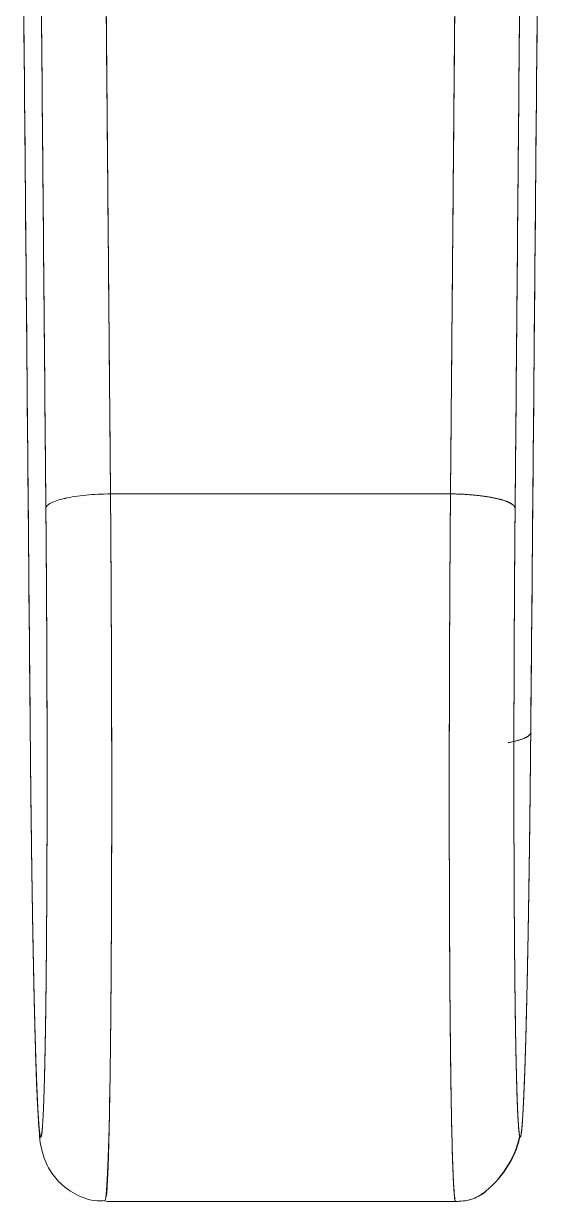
# Model space of a CAD drawing. Extents: x 6453 to 7582, y 0 to 827.
# Drawn here: x 6957.96 to 6961.94, y 429.67 to 438.78 of the extents above; entities that cross this region are included whole.
import ezdxf

# ---------------------------------------------------------------- set-up
doc = ezdxf.new("R2010")
doc.units = 0
doc.header["$LTSCALE"] = 30
doc.header["$MEASUREMENT"] = 0
doc.layers.get('0').update_dxf_attribs({"linetype": 'CONTINUOUS'})
doc.layers.add('1', color=7, linetype='CONTINUOUS')

msp = doc.modelspace()

# ---------------------------------------------------------------- linework, layer by layer
at = {"ltscale": 0.5}
msp.add_arc((6961.0566, 430.3435), 0.7678, 306.54745, 346.64613, dxfattribs=at)
at = {"layer": '1', "color": 7, "linetype": 'Continuous', "lineweight": 18}
for p, q in [((6958.6369, 435.1411), (6958.5632, 443.3842)), ((6958.6369, 435.1411), (6958.5632, 443.3842)), ((6961.34, 443.3842), (6961.2663, 435.1411)), ((6961.34, 443.3842), (6961.2663, 435.1411)), ((6961.2663, 435.1411), (6958.6369, 435.1411)), ((6961.2663, 435.1411), (6958.6369, 435.1411)), ((6958.6046, 429.6671), (6961.2917, 429.6671))]:
    msp.add_line(p, q, dxfattribs=at)
for major_axis, start_param, end_param in [((0.0236, -4.5003), 6.282811, 6.911676), ((-0.0236, 4.5003), 3.141432, 3.770083), ((-0.0236, 4.5003), 3.141432, 3.770083), ((0.0236, -4.5003), 6.282811, 6.911676)]:
    msp.add_ellipse((6958.5688, 434.1674), major_axis=major_axis, ratio=0.016643, start_param=start_param, end_param=end_param, dxfattribs=at)
for points, degree in [([(6958.5632, 443.3842), (6958.6369, 435.1411)], 1), ([(6958.5632, 443.3842), (6958.6369, 435.1411)], 1), ([(6961.2663, 435.1411), (6961.34, 443.3842)], 1), ([(6961.2663, 435.1411), (6961.34, 443.3842)], 1), ([(6958.0633, 443.2734), (6958.0878, 440.5256), (6958.1124, 437.7778), (6958.1369, 435.03)], 3), ([(6958.1369, 435.03), (6958.0633, 443.2734)], 1), ([(6958.1369, 435.03), (6958.0633, 443.2734)], 1), ([(6958.0633, 443.2734), (6958.0878, 440.5256), (6958.1124, 437.7778), (6958.1369, 435.03)], 3), ([(6961.7662, 435.0295), (6961.7908, 437.7775), (6961.8153, 440.5254), (6961.8399, 443.2734)], 3), ([(6961.7662, 435.0295), (6961.7908, 437.7775), (6961.8153, 440.5254), (6961.8399, 443.2734)], 3), ([(6961.8399, 443.2734), (6961.7662, 435.0295)], 1), ([(6961.8399, 443.2734), (6961.7662, 435.0295)], 1), ([(6957.9643, 439.0797), (6958.016, 433.2991)], 1), ([(6958.016, 433.2991), (6957.9988, 435.226), (6957.9816, 437.1528), (6957.9643, 439.0797)], 3), ([(6957.9643, 439.0797), (6958.016, 433.2991)], 1), ([(6958.016, 433.2991), (6957.9988, 435.226), (6957.9816, 437.1528), (6957.9643, 439.0797)], 3), ([(6961.8871, 433.2996), (6961.9388, 439.0797)], 1), ([(6961.9388, 439.0797), (6961.9216, 437.153), (6961.9044, 435.2263), (6961.8871, 433.2996)], 3), ([(6961.8871, 433.2996), (6961.9388, 439.0797)], 1), ([(6961.9388, 439.0797), (6961.9216, 437.153), (6961.9044, 435.2263), (6961.8871, 433.2996)], 3), ([(6958.6369, 435.1411), (6958.6372, 435.0951), (6958.6376, 435.049), (6958.6379, 435.0028)], 3), ([(6958.6379, 435.0028), (6958.6376, 435.0491), (6958.6372, 435.0952), (6958.6369, 435.1411)], 3), ([(6958.6369, 435.1411), (6958.6372, 435.0951), (6958.6376, 435.049), (6958.6379, 435.0028)], 3), ([(6958.6369, 435.1411), (6961.2663, 435.1411)], 1), ([(6958.6369, 435.1411), (6961.2663, 435.1411)], 1), ([(6958.6379, 435.0028), (6958.6376, 435.0491), (6958.6372, 435.0952), (6958.6369, 435.1411)], 3), ([(6961.2652, 435.0029), (6961.2656, 435.0491), (6961.2659, 435.0952), (6961.2663, 435.1411)], 3), ([(6961.2663, 435.1411), (6961.2659, 435.0955), (6961.2656, 435.0494), (6961.2652, 435.003)], 3), ([(6958.138, 434.9075), (6958.1375, 434.9689), (6958.1369, 435.03)], 2), ([(6958.1369, 435.03), (6958.1373, 434.9893), (6958.1377, 434.9484), (6958.138, 434.9075)], 3), ([(6961.7662, 435.0295), (6961.7656, 434.9687), (6961.7651, 434.9076)], 2)]:
    msp.add_open_spline(points, degree=degree, dxfattribs=at)
for points, degree, knots in [([(6958.6369, 435.1411), (6958.6045, 435.1408), (6958.572, 435.1398), (6958.5084, 435.1365), (6958.4773, 435.1342), (6958.4173, 435.1284), (6958.3885, 435.1248), (6958.3344, 435.1166), (6958.3091, 435.1119), (6958.2629, 435.1017), (6958.242, 435.0961), (6958.2055, 435.0842), (6958.1899, 435.0778), (6958.1644, 435.0647), (6958.1546, 435.0579), (6958.1411, 435.0441), (6958.1374, 435.037), (6958.1369, 435.03)], 3, [0, 0, 0, 0, 0.125, 0.125, 0.25, 0.25, 0.375, 0.375, 0.5, 0.5, 0.625, 0.625, 0.75, 0.75, 0.875, 0.875, 1, 1, 1, 1]), ([(6958.1369, 435.03), (6958.1374, 435.037), (6958.1411, 435.0441), (6958.1546, 435.0579), (6958.1644, 435.0647), (6958.1899, 435.0779), (6958.2056, 435.0842), (6958.2421, 435.0961), (6958.263, 435.1017), (6958.3091, 435.112), (6958.3344, 435.1166), (6958.3885, 435.1248), (6958.4173, 435.1284), (6958.4773, 435.1342), (6958.5085, 435.1365), (6958.5721, 435.1398), (6958.6045, 435.1408), (6958.6369, 435.1411)], 3, [0, 0, 0, 0, 0.125, 0.125, 0.25, 0.25, 0.375, 0.375, 0.5, 0.5, 0.625, 0.625, 0.75, 0.75, 0.875, 0.875, 1, 1, 1, 1]), ([(6958.1369, 435.03), (6958.1374, 435.037), (6958.1411, 435.0441), (6958.1546, 435.0579), (6958.1644, 435.0647), (6958.1899, 435.0779), (6958.2056, 435.0842), (6958.2421, 435.0961), (6958.263, 435.1017), (6958.3091, 435.112), (6958.3344, 435.1166), (6958.3885, 435.1248), (6958.4173, 435.1284), (6958.4773, 435.1342), (6958.5085, 435.1365), (6958.5721, 435.1398), (6958.6045, 435.1408), (6958.6369, 435.1411)], 3, [0, 0, 0, 0, 0.125, 0.125, 0.25, 0.25, 0.375, 0.375, 0.5, 0.5, 0.625, 0.625, 0.75, 0.75, 0.875, 0.875, 1, 1, 1, 1]), ([(6958.6369, 435.1411), (6958.6045, 435.1408), (6958.572, 435.1398), (6958.5084, 435.1365), (6958.4773, 435.1342), (6958.4173, 435.1284), (6958.3885, 435.1248), (6958.3344, 435.1166), (6958.3091, 435.1119), (6958.2629, 435.1017), (6958.242, 435.0961), (6958.2055, 435.0842), (6958.1899, 435.0778), (6958.1644, 435.0647), (6958.1546, 435.0579), (6958.1411, 435.0441), (6958.1374, 435.037), (6958.1369, 435.03)], 3, [0, 0, 0, 0, 0.125, 0.125, 0.25, 0.25, 0.375, 0.375, 0.5, 0.5, 0.625, 0.625, 0.75, 0.75, 0.875, 0.875, 1, 1, 1, 1]), ([(6961.3056, 429.6671), (6961.3033, 429.6671), (6961.2986, 429.6845), (6961.2919, 429.7635), (6961.2855, 429.8951), (6961.28, 430.0658), (6961.2753, 430.263), (6961.271, 430.4884), (6961.2673, 430.7532), (6961.2639, 431.0625), (6961.2612, 431.3946), (6961.2592, 431.7498), (6961.2577, 432.1299), (6961.257, 432.5348), (6961.2569, 432.9543), (6961.2573, 433.3102), (6961.258, 433.5957), (6961.2587, 433.8097), (6961.2595, 434.0271), (6961.2603, 434.1946), (6961.2609, 434.3109), (6961.2612, 434.3753), (6961.2616, 434.4397), (6961.2619, 434.504), (6961.2623, 434.5682), (6961.2627, 434.6324), (6961.2631, 434.6964), (6961.2635, 434.7604), (6961.2639, 434.8242), (6961.2644, 434.8879), (6961.2648, 434.9515), (6961.2653, 435.0148), (6961.2658, 435.0781), (6961.2661, 435.1201), (6961.2663, 435.1411)], 3, [0, 0, 0, 0, 0.059392, 0.121794, 0.181897, 0.241764, 0.293394, 0.341302, 0.397789, 0.453903, 0.508041, 0.560811, 0.615737, 0.670911, 0.725842, 0.780309, 0.806729, 0.833461, 0.860507, 0.887866, 0.895875, 0.903885, 0.911894, 0.919903, 0.927913, 0.935922, 0.943932, 0.951941, 0.959951, 0.967961, 0.97597, 0.98398, 0.99199, 1, 1, 1, 1]), ([(6961.2663, 435.1411), (6961.2647, 434.9451), (6961.2619, 434.5457), (6961.2589, 433.9407), (6961.2572, 433.3428), (6961.2567, 432.7694), (6961.2574, 432.2348), (6961.2592, 431.7323), (6961.2622, 431.2462), (6961.2667, 430.7738), (6961.2732, 430.3414), (6961.2816, 429.9887), (6961.2898, 429.7951), (6961.2974, 429.6963), (6961.302, 429.67), (6961.305, 429.6672), (6961.3054, 429.6671)], 3, [0, 0, 0, 0, 0.075012, 0.150474, 0.225529, 0.299326, 0.371077, 0.440093, 0.51351, 0.595761, 0.685551, 0.781038, 0.879929, 0.924115, 0.988676, 1, 1, 1, 1]), ([(6961.2663, 435.1411), (6961.2987, 435.1407), (6961.3311, 435.1398), (6961.3947, 435.1364), (6961.4258, 435.1341), (6961.4858, 435.1282), (6961.5146, 435.1247), (6961.5687, 435.1164), (6961.594, 435.1117), (6961.6401, 435.1015), (6961.661, 435.0958), (6961.6975, 435.0839), (6961.7132, 435.0775), (6961.7387, 435.0644), (6961.7485, 435.0575), (6961.762, 435.0436), (6961.7657, 435.0366), (6961.7662, 435.0295)], 3, [0, 0, 0, 0, 0.125, 0.125, 0.25, 0.25, 0.375, 0.375, 0.5, 0.5, 0.625, 0.625, 0.75, 0.75, 0.875, 0.875, 1, 1, 1, 1]), ([(6961.2663, 435.1411), (6961.2987, 435.1407), (6961.3311, 435.1398), (6961.3947, 435.1364), (6961.4258, 435.1341), (6961.4858, 435.1282), (6961.5146, 435.1247), (6961.5687, 435.1164), (6961.594, 435.1117), (6961.6401, 435.1015), (6961.661, 435.0958), (6961.6975, 435.0839), (6961.7132, 435.0775), (6961.7387, 435.0644), (6961.7485, 435.0575), (6961.762, 435.0436), (6961.7657, 435.0366), (6961.7662, 435.0295)], 3, [0, 0, 0, 0, 0.125, 0.125, 0.25, 0.25, 0.375, 0.375, 0.5, 0.5, 0.625, 0.625, 0.75, 0.75, 0.875, 0.875, 1, 1, 1, 1]), ([(6961.7662, 435.0295), (6961.7661, 435.0304), (6961.7659, 435.032), (6961.7653, 435.0346), (6961.7645, 435.0371), (6961.7633, 435.0397), (6961.7619, 435.0423), (6961.7602, 435.0449), (6961.7581, 435.0476), (6961.7557, 435.0502), (6961.753, 435.0529), (6961.75, 435.0556), (6961.7466, 435.0583), (6961.7429, 435.061), (6961.7388, 435.0637), (6961.7344, 435.0664), (6961.7296, 435.0691), (6961.7245, 435.0718), (6961.719, 435.0745), (6961.7131, 435.0772), (6961.7069, 435.0798), (6961.7003, 435.0825), (6961.6934, 435.0851), (6961.6861, 435.0877), (6961.6784, 435.0903), (6961.6704, 435.0928), (6961.6621, 435.0953), (6961.6534, 435.0978), (6961.6443, 435.1002), (6961.635, 435.1025), (6961.6253, 435.1049), (6961.6153, 435.1071), (6961.605, 435.1093), (6961.5945, 435.1115), (6961.5836, 435.1136), (6961.5725, 435.1156), (6961.5612, 435.1176), (6961.5496, 435.1195), (6961.5377, 435.1213), (6961.5257, 435.123), (6961.5135, 435.1247), (6961.5011, 435.1263), (6961.4885, 435.1278), (6961.4758, 435.1292), (6961.463, 435.1306), (6961.4501, 435.1319), (6961.4371, 435.1331), (6961.4239, 435.1342), (6961.4108, 435.1352), (6961.3976, 435.1361), (6961.3843, 435.137), (6961.3711, 435.1378), (6961.3578, 435.1385), (6961.3446, 435.1391), (6961.3314, 435.1396), (6961.3182, 435.1401), (6961.3051, 435.1404), (6961.2921, 435.1407), (6961.2791, 435.141), (6961.2705, 435.141), (6961.2663, 435.1411)], 3, [0, 0, 0, 0, 0.014761, 0.029689, 0.044781, 0.060036, 0.075454, 0.09103, 0.106764, 0.122653, 0.138693, 0.154883, 0.171219, 0.187697, 0.204314, 0.221066, 0.237948, 0.254956, 0.272086, 0.289333, 0.30669, 0.324154, 0.341718, 0.359377, 0.377124, 0.394953, 0.412858, 0.430832, 0.448868, 0.466961, 0.485101, 0.503283, 0.5215, 0.539742, 0.558005, 0.576279, 0.594558, 0.612834, 0.631099, 0.649347, 0.667569, 0.685758, 0.703908, 0.72201, 0.740059, 0.758046, 0.775966, 0.793811, 0.811575, 0.829252, 0.846836, 0.864321, 0.881701, 0.898971, 0.916125, 0.933159, 0.950068, 0.966847, 0.983492, 1, 1, 1, 1]), ([(6961.7662, 435.0295), (6961.7661, 435.0304), (6961.7659, 435.032), (6961.7653, 435.0346), (6961.7645, 435.0371), (6961.7633, 435.0397), (6961.7619, 435.0423), (6961.7602, 435.0449), (6961.7581, 435.0476), (6961.7557, 435.0502), (6961.753, 435.0529), (6961.75, 435.0556), (6961.7466, 435.0583), (6961.7429, 435.061), (6961.7388, 435.0637), (6961.7344, 435.0664), (6961.7296, 435.0691), (6961.7245, 435.0718), (6961.719, 435.0745), (6961.7131, 435.0772), (6961.7069, 435.0798), (6961.7003, 435.0825), (6961.6934, 435.0851), (6961.6861, 435.0877), (6961.6784, 435.0903), (6961.6704, 435.0928), (6961.6621, 435.0953), (6961.6534, 435.0978), (6961.6443, 435.1002), (6961.635, 435.1025), (6961.6253, 435.1049), (6961.6153, 435.1071), (6961.605, 435.1093), (6961.5945, 435.1115), (6961.5836, 435.1136), (6961.5725, 435.1156), (6961.5612, 435.1176), (6961.5496, 435.1195), (6961.5377, 435.1213), (6961.5257, 435.123), (6961.5135, 435.1247), (6961.5011, 435.1263), (6961.4885, 435.1278), (6961.4758, 435.1292), (6961.463, 435.1306), (6961.4501, 435.1319), (6961.4371, 435.1331), (6961.4239, 435.1342), (6961.4108, 435.1352), (6961.3976, 435.1361), (6961.3843, 435.137), (6961.3711, 435.1378), (6961.3578, 435.1385), (6961.3446, 435.1391), (6961.3314, 435.1396), (6961.3182, 435.1401), (6961.3051, 435.1404), (6961.2921, 435.1407), (6961.2791, 435.141), (6961.2705, 435.141), (6961.2663, 435.1411)], 3, [0, 0, 0, 0, 0.014761, 0.029689, 0.044781, 0.060036, 0.075454, 0.09103, 0.106764, 0.122653, 0.138693, 0.154883, 0.171219, 0.187697, 0.204314, 0.221066, 0.237948, 0.254956, 0.272086, 0.289333, 0.30669, 0.324154, 0.341718, 0.359377, 0.377124, 0.394953, 0.412858, 0.430832, 0.448868, 0.466961, 0.485101, 0.503283, 0.5215, 0.539742, 0.558005, 0.576279, 0.594558, 0.612834, 0.631099, 0.649347, 0.667569, 0.685758, 0.703908, 0.72201, 0.740059, 0.758046, 0.775966, 0.793811, 0.811575, 0.829252, 0.846836, 0.864321, 0.881701, 0.898971, 0.916125, 0.933159, 0.950068, 0.966847, 0.983492, 1, 1, 1, 1]), ([(6958.016, 433.2991), (6958.0192, 432.9412), (6958.0234, 432.6032), (6958.0278, 432.2457), (6958.0331, 431.9233), (6958.0386, 431.5885), (6958.0449, 431.3051), (6958.0513, 431.0166), (6958.0653, 430.5718), (6958.0725, 430.425), (6958.0795, 430.2817), (6958.0865, 430.2165), (6958.0932, 430.1542), (6958.1056, 430.1777), (6958.1167, 430.3332), (6958.1216, 430.4758), (6958.1268, 430.6264), (6958.131, 430.8441), (6958.1354, 431.0699), (6958.1387, 431.3593), (6958.1419, 431.6535), (6958.1457, 432.3481), (6958.1462, 432.7338), (6958.1466, 433.1097), (6958.1456, 433.5078), (6958.1447, 433.8883), (6958.1425, 434.2749), (6958.1403, 434.6586), (6958.1369, 435.03)], 2, [0, 0, 0, 0.0625, 0.0625, 0.125, 0.125, 0.1875, 0.1875, 0.25, 0.3125, 0.3125, 0.375, 0.375, 0.4375, 0.5, 0.5625, 0.5625, 0.625, 0.625, 0.6875, 0.6875, 0.75, 0.8125, 0.8125, 0.875, 0.875, 0.9375, 0.9375, 1, 1, 1]), ([(6958.1369, 435.03), (6958.1392, 434.7744), (6958.1411, 434.5132), (6958.1441, 433.9897), (6958.1451, 433.7274), (6958.1463, 433.2117), (6958.1464, 432.9584), (6958.1458, 432.4704), (6958.1451, 432.2357), (6958.1427, 431.7941), (6958.1411, 431.5872), (6958.1371, 431.209), (6958.1346, 431.0377), (6958.1311, 430.8467), (6958.1303, 430.8075), (6958.1295, 430.7698)], 3, [0, 0, 0, 0, 0.159439, 0.159439, 0.318878, 0.318878, 0.478316, 0.478316, 0.637755, 0.637755, 0.797194, 0.797194, 0.956633, 0.956633, 1, 1, 1, 1]), ([(6958.6379, 435.0028), (6958.638, 434.9923), (6958.6382, 434.9713), (6958.6384, 434.9398), (6958.6386, 434.9082), (6958.6388, 434.8766), (6958.6391, 434.8449), (6958.6393, 434.8131), (6958.6395, 434.7814), (6958.6397, 434.7495), (6958.6399, 434.7177), (6958.6401, 434.6858), (6958.6403, 434.6538), (6958.6405, 434.6218), (6958.6407, 434.5898), (6958.6409, 434.5577), (6958.6411, 434.5256), (6958.6413, 434.4935), (6958.6414, 434.4613), (6958.6416, 434.4292), (6958.6418, 434.3969), (6958.642, 434.3647), (6958.6421, 434.3324), (6958.6423, 434.3002), (6958.6424, 434.2678), (6958.6426, 434.2355), (6958.6427, 434.2032), (6958.6429, 434.1708), (6958.643, 434.1385), (6958.6432, 434.1061), (6958.6433, 434.0737), (6958.6435, 434.0413), (6958.6436, 434.0089), (6958.6437, 433.9765), (6958.6439, 433.944), (6958.644, 433.9116), (6958.6441, 433.8792), (6958.6442, 433.8468), (6958.6443, 433.8144), (6958.6444, 433.7819), (6958.6445, 433.7495), (6958.6449, 433.6222), (6958.6455, 433.4021), (6958.646, 433.094), (6958.6461, 432.7955), (6958.6459, 432.5076), (6958.6454, 432.2285), (6958.6445, 431.9565), (6958.6433, 431.6904), (6958.6421, 431.5018), (6958.6413, 431.384), (6958.6409, 431.3331), (6958.6405, 431.2827), (6958.6401, 431.233), (6958.6397, 431.1839), (6958.6393, 431.1354), (6958.6389, 431.0875), (6958.6384, 431.0403), (6958.638, 430.9937), (6958.6375, 430.9477), (6958.637, 430.9025), (6958.6365, 430.8579), (6958.636, 430.814), (6958.6354, 430.7709), (6958.6349, 430.7284), (6958.6343, 430.6866), (6958.6338, 430.6456), (6958.6332, 430.6053), (6958.6326, 430.5657), (6958.6322, 430.54), (6958.632, 430.5271)], 3, [0, 0, 0, 0, 0.006302, 0.012607, 0.018915, 0.025225, 0.031538, 0.037854, 0.044172, 0.050493, 0.056817, 0.063143, 0.069472, 0.075804, 0.082139, 0.088476, 0.094815, 0.101158, 0.107503, 0.113851, 0.120201, 0.126554, 0.13291, 0.139268, 0.14563, 0.151993, 0.15836, 0.164729, 0.171101, 0.177475, 0.183853, 0.190232, 0.196615, 0.203, 0.209388, 0.215779, 0.222172, 0.228568, 0.234966, 0.241367, 0.247771, 0.254178, 0.316938, 0.378827, 0.439845, 0.499992, 0.559243, 0.619517, 0.680815, 0.743136, 0.755964, 0.768793, 0.781624, 0.794456, 0.80729, 0.820126, 0.832963, 0.845802, 0.858643, 0.871485, 0.884329, 0.897175, 0.910022, 0.922871, 0.935722, 0.948574, 0.961428, 0.974284, 0.987141, 1, 1, 1, 1]), ([(6958.632, 430.5272), (6958.6321, 430.5336), (6958.6323, 430.5463), (6958.6326, 430.5656), (6958.6329, 430.5851), (6958.6332, 430.6048), (6958.6335, 430.6247), (6958.6338, 430.6449), (6958.634, 430.6653), (6958.6343, 430.6858), (6958.6346, 430.7066), (6958.6349, 430.7276), (6958.6352, 430.7488), (6958.6354, 430.7702), (6958.6357, 430.7919), (6958.636, 430.8137), (6958.6362, 430.8357), (6958.6365, 430.858), (6958.6368, 430.8805), (6958.637, 430.9031), (6958.6373, 430.926), (6958.6375, 430.9491), (6958.6378, 430.9724), (6958.638, 430.9959), (6958.6383, 431.0196), (6958.6385, 431.0436), (6958.6388, 431.0677), (6958.639, 431.092), (6958.6392, 431.1165), (6958.6394, 431.1413), (6958.6397, 431.1662), (6958.6399, 431.1913), (6958.6401, 431.2167), (6958.6403, 431.2422), (6958.6405, 431.2679), (6958.6407, 431.2939), (6958.6409, 431.32), (6958.6411, 431.3463), (6958.6413, 431.3729), (6958.6415, 431.3996), (6958.6417, 431.4265), (6958.6419, 431.4536), (6958.6421, 431.4809), (6958.6423, 431.5084), (6958.6424, 431.5361), (6958.6426, 431.5639), (6958.6428, 431.592), (6958.6429, 431.6202), (6958.6431, 431.6487), (6958.6433, 431.6773), (6958.6434, 431.7061), (6958.6436, 431.7351), (6958.6437, 431.7642), (6958.6439, 431.7936), (6958.644, 431.8231), (6958.6441, 431.8528), (6958.6443, 431.8827), (6958.6444, 431.9128), (6958.6445, 431.943), (6958.6446, 431.9734), (6958.6447, 432.004), (6958.6448, 432.0347), (6958.645, 432.0657), (6958.6451, 432.0968), (6958.6452, 432.128), (6958.6452, 432.1594), (6958.6453, 432.191), (6958.6454, 432.2228), (6958.6455, 432.2547), (6958.6456, 432.2867), (6958.6456, 432.319), (6958.6457, 432.3513), (6958.6458, 432.3839), (6958.6458, 432.4166), (6958.6459, 432.4494), (6958.6459, 432.4824), (6958.646, 432.5251), (6958.6461, 432.5777), (6958.6461, 432.6401), (6958.6462, 432.7027), (6958.6462, 432.7654), (6958.6462, 432.8283), (6958.6462, 432.8913), (6958.6462, 432.9543), (6958.6461, 433.0175), (6958.6461, 433.0808), (6958.646, 433.1441), (6958.6459, 433.2075), (6958.6458, 433.2709), (6958.6457, 433.3343), (6958.6456, 433.3977), (6958.6455, 433.461), (6958.6453, 433.5244), (6958.6451, 433.5877), (6958.645, 433.651), (6958.6448, 433.7142), (6958.6446, 433.7773), (6958.6443, 433.8403), (6958.6441, 433.9032), (6958.6439, 433.9659), (6958.6436, 434.0286), (6958.6433, 434.0911), (6958.6431, 434.1534), (6958.6428, 434.2155), (6958.6425, 434.2775), (6958.6421, 434.3393), (6958.6418, 434.4009), (6958.6415, 434.4622), (6958.6411, 434.5233), (6958.6408, 434.5842), (6958.6404, 434.6449), (6958.64, 434.7052), (6958.6396, 434.7653), (6958.6392, 434.8251), (6958.6388, 434.8847), (6958.6384, 434.9439), (6958.6381, 434.9832), (6958.6379, 435.0028)], 3, [0, 0, 0, 0, 0.006355, 0.01272, 0.019093, 0.025475, 0.031867, 0.038267, 0.044676, 0.051095, 0.057522, 0.063959, 0.070404, 0.076859, 0.083323, 0.089795, 0.096277, 0.102768, 0.109267, 0.115776, 0.122294, 0.128821, 0.135356, 0.141901, 0.148455, 0.155018, 0.16159, 0.168171, 0.174761, 0.18136, 0.187968, 0.194585, 0.201211, 0.207846, 0.21449, 0.221143, 0.227805, 0.234477, 0.241157, 0.247846, 0.254544, 0.261252, 0.267968, 0.274693, 0.281428, 0.288171, 0.294924, 0.301685, 0.308456, 0.315235, 0.322024, 0.328821, 0.335628, 0.342444, 0.349268, 0.356102, 0.362945, 0.369796, 0.376657, 0.383527, 0.390406, 0.397294, 0.40419, 0.411096, 0.418011, 0.424935, 0.431868, 0.43881, 0.445761, 0.452721, 0.45969, 0.466669, 0.473656, 0.480652, 0.487657, 0.494671, 0.501695, 0.514824, 0.527918, 0.540979, 0.554004, 0.566996, 0.579953, 0.592875, 0.605763, 0.618617, 0.631436, 0.644221, 0.656971, 0.669687, 0.682368, 0.695015, 0.707628, 0.720206, 0.73275, 0.745259, 0.757734, 0.770174, 0.78258, 0.794952, 0.807289, 0.819592, 0.83186, 0.844094, 0.856293, 0.868458, 0.880589, 0.892685, 0.904746, 0.916774, 0.928766, 0.940725, 0.952649, 0.964538, 0.976393, 0.988214, 1, 1, 1, 1]), ([(6958.6356, 430.7864), (6958.6357, 430.7938), (6958.6359, 430.8087), (6958.6362, 430.8311), (6958.6365, 430.8538), (6958.6367, 430.8767), (6958.637, 430.8999), (6958.6372, 430.9232), (6958.6375, 430.9468), (6958.6378, 430.9706), (6958.638, 430.9946), (6958.6382, 431.0188), (6958.6385, 431.0432), (6958.6387, 431.0679), (6958.639, 431.0928), (6958.6392, 431.1178), (6958.6394, 431.1431), (6958.6397, 431.1687), (6958.6399, 431.1944), (6958.6401, 431.2203), (6958.6403, 431.2465), (6958.6405, 431.2728), (6958.6408, 431.2994), (6958.641, 431.3262), (6958.6412, 431.3532), (6958.6414, 431.3804), (6958.6416, 431.4078), (6958.6418, 431.4354), (6958.6419, 431.4632), (6958.6421, 431.4912), (6958.6423, 431.5194), (6958.6425, 431.5478), (6958.6427, 431.5765), (6958.6428, 431.6053), (6958.643, 431.6343), (6958.6432, 431.6635), (6958.6433, 431.6929), (6958.6435, 431.7225), (6958.6436, 431.7523), (6958.6438, 431.7823), (6958.6439, 431.8125), (6958.6441, 431.8429), (6958.6442, 431.8735), (6958.6443, 431.9042), (6958.6444, 431.9352), (6958.6446, 431.9663), (6958.6447, 431.9976), (6958.6448, 432.0291), (6958.6449, 432.0608), (6958.645, 432.0926), (6958.6451, 432.1247), (6958.6452, 432.1569), (6958.6453, 432.1893), (6958.6454, 432.2218), (6958.6455, 432.2545), (6958.6455, 432.2874), (6958.6456, 432.3205), (6958.6457, 432.3538), (6958.6458, 432.3872), (6958.6458, 432.4207), (6958.6459, 432.4544), (6958.6459, 432.4883), (6958.646, 432.5224), (6958.646, 432.5566), (6958.646, 432.5909), (6958.6461, 432.6255), (6958.6461, 432.6601), (6958.6461, 432.7053), (6958.6462, 432.7609), (6958.6462, 432.8272), (6958.6462, 432.8936), (6958.6461, 432.9601), (6958.6461, 433.0268), (6958.646, 433.0936), (6958.646, 433.1605), (6958.6459, 433.2274), (6958.6458, 433.2944), (6958.6457, 433.3614), (6958.6455, 433.4285), (6958.6454, 433.4955), (6958.6452, 433.5625), (6958.645, 433.6295), (6958.6448, 433.6965), (6958.6446, 433.7634), (6958.6444, 433.8302), (6958.6441, 433.8969), (6958.6439, 433.9635), (6958.6436, 434.03), (6958.6433, 434.0963), (6958.643, 434.1625), (6958.6427, 434.2286), (6958.6424, 434.2944), (6958.642, 434.36), (6958.6417, 434.4255), (6958.6413, 434.4907), (6958.6409, 434.5557), (6958.6405, 434.6204), (6958.6401, 434.6849), (6958.6397, 434.749), (6958.6393, 434.8129), (6958.6388, 434.8765), (6958.6384, 434.9398), (6958.6381, 434.9819), (6958.6379, 435.0028)], 3, [0, 0, 0, 0, 0.007194, 0.0144, 0.021616, 0.028843, 0.036082, 0.043331, 0.050591, 0.057862, 0.065144, 0.072437, 0.079742, 0.087057, 0.094383, 0.10172, 0.109068, 0.116427, 0.123796, 0.131177, 0.138569, 0.145972, 0.153386, 0.160811, 0.168246, 0.175693, 0.183151, 0.190619, 0.198099, 0.20559, 0.213091, 0.220604, 0.228127, 0.235662, 0.243207, 0.250764, 0.258331, 0.26591, 0.273499, 0.281099, 0.288711, 0.296333, 0.303966, 0.31161, 0.319266, 0.326932, 0.334609, 0.342297, 0.349996, 0.357706, 0.365427, 0.373159, 0.380902, 0.388656, 0.396421, 0.404197, 0.411984, 0.419781, 0.42759, 0.43541, 0.443241, 0.451083, 0.458935, 0.466799, 0.474674, 0.482559, 0.490456, 0.498363, 0.513312, 0.528224, 0.5431, 0.55794, 0.572744, 0.587511, 0.602242, 0.616937, 0.631595, 0.646218, 0.660804, 0.675354, 0.689868, 0.704345, 0.718786, 0.733191, 0.74756, 0.761892, 0.776189, 0.790449, 0.804672, 0.81886, 0.833011, 0.847126, 0.861205, 0.875248, 0.889254, 0.903224, 0.917158, 0.931055, 0.944917, 0.958742, 0.972531, 0.986284, 1, 1, 1, 1]), ([(6958.6379, 435.0028), (6958.638, 434.9918), (6958.6382, 434.9697), (6958.6384, 434.9365), (6958.6387, 434.9032), (6958.6389, 434.8699), (6958.6391, 434.8366), (6958.6393, 434.8032), (6958.6396, 434.7697), (6958.6398, 434.7362), (6958.64, 434.7027), (6958.6402, 434.6691), (6958.6404, 434.6355), (6958.6406, 434.6019), (6958.6408, 434.5682), (6958.641, 434.5344), (6958.6412, 434.5007), (6958.6414, 434.4669), (6958.6416, 434.4331), (6958.6418, 434.3992), (6958.642, 434.3653), (6958.6421, 434.3314), (6958.6423, 434.2975), (6958.6425, 434.2636), (6958.6426, 434.2296), (6958.6428, 434.1957), (6958.6429, 434.1617), (6958.6431, 434.1277), (6958.6433, 434.0937), (6958.6434, 434.0597), (6958.6435, 434.0257), (6958.6437, 433.9917), (6958.6438, 433.9576), (6958.6439, 433.9236), (6958.6441, 433.8896), (6958.6442, 433.8556), (6958.6446, 433.7358), (6958.6452, 433.5319), (6958.6458, 433.2477), (6958.6461, 432.9708), (6958.6461, 432.7013), (6958.6458, 432.4377), (6958.6452, 432.1789), (6958.6444, 431.9248), (6958.6435, 431.7418), (6958.6429, 431.6248), (6958.6426, 431.5705), (6958.6422, 431.5169), (6958.6419, 431.4637), (6958.6415, 431.4112), (6958.6412, 431.3593), (6958.6408, 431.308), (6958.6404, 431.2572), (6958.64, 431.2071), (6958.6395, 431.1577), (6958.6391, 431.1089), (6958.6387, 431.0607), (6958.6382, 431.0132), (6958.6377, 430.9664), (6958.6372, 430.9203), (6958.6367, 430.8749), (6958.6362, 430.8301), (6958.6358, 430.8009), (6958.6356, 430.7863)], 3, [0, 0, 0, 0, 0.007223, 0.014449, 0.021678, 0.028909, 0.036142, 0.043378, 0.050617, 0.057858, 0.065101, 0.072347, 0.079596, 0.086847, 0.094101, 0.101357, 0.108615, 0.115876, 0.12314, 0.130406, 0.137675, 0.144946, 0.15222, 0.159496, 0.166775, 0.174056, 0.18134, 0.188626, 0.195915, 0.203206, 0.2105, 0.217796, 0.225095, 0.232396, 0.2397, 0.247006, 0.254315, 0.316948, 0.378771, 0.439786, 0.499991, 0.560087, 0.620959, 0.682609, 0.745036, 0.759194, 0.773353, 0.787512, 0.801673, 0.815834, 0.829996, 0.844159, 0.858322, 0.872486, 0.886651, 0.900817, 0.914984, 0.929151, 0.943319, 0.957488, 0.971658, 0.985829, 1, 1, 1, 1]), ([(6961.2652, 435.003), (6961.2651, 434.9923), (6961.265, 434.9711), (6961.2647, 434.9391), (6961.2645, 434.9071), (6961.2643, 434.875), (6961.2641, 434.8428), (6961.2638, 434.8105), (6961.2636, 434.7782), (6961.2634, 434.7458), (6961.2632, 434.7134), (6961.263, 434.6808), (6961.2628, 434.6483), (6961.2626, 434.6156), (6961.2624, 434.583), (6961.2622, 434.5502), (6961.262, 434.5174), (6961.2618, 434.4846), (6961.2616, 434.4517), (6961.2614, 434.4188), (6961.2612, 434.3859), (6961.2611, 434.3529), (6961.2609, 434.3199), (6961.2607, 434.2868), (6961.2606, 434.2537), (6961.2604, 434.2206), (6961.2602, 434.1875), (6961.2601, 434.1544), (6961.2599, 434.1212), (6961.2598, 434.0881), (6961.2596, 434.0549), (6961.2595, 434.0217), (6961.2593, 433.9886), (6961.2592, 433.9554), (6961.2591, 433.9222), (6961.259, 433.889), (6961.2588, 433.8558), (6961.2587, 433.8227), (6961.2586, 433.7895), (6961.2585, 433.7564), (6961.2584, 433.7233), (6961.2583, 433.6902), (6961.2582, 433.6571), (6961.2581, 433.6241), (6961.258, 433.5911), (6961.2579, 433.5581), (6961.2578, 433.5252), (6961.2577, 433.4923), (6961.2576, 433.4594), (6961.2576, 433.4266), (6961.2575, 433.3939), (6961.2574, 433.3612), (6961.2574, 433.3285), (6961.2573, 433.2959), (6961.2573, 433.2634), (6961.2572, 433.2309), (6961.2572, 433.1984), (6961.2571, 433.1661), (6961.2571, 433.1338), (6961.257, 433.1016), (6961.257, 433.0695), (6961.257, 433.0374), (6961.257, 433.0054), (6961.2569, 432.9735), (6961.2569, 432.9417), (6961.2569, 432.91), (6961.2569, 432.8784), (6961.2569, 432.8468), (6961.2569, 432.8154), (6961.2569, 432.784), (6961.2569, 432.7528), (6961.2569, 432.7216), (6961.2569, 432.6906), (6961.2569, 432.6597), (6961.257, 432.6288), (6961.257, 432.5981), (6961.257, 432.5675), (6961.257, 432.5371), (6961.2571, 432.5067), (6961.2571, 432.4765), (6961.2572, 432.4463), (6961.2572, 432.4164), (6961.2573, 432.3865), (6961.2573, 432.3568), (6961.2574, 432.3272), (6961.2574, 432.2977), (6961.2575, 432.2684), (6961.2576, 432.2392), (6961.2576, 432.2101), (6961.2577, 432.1812), (6961.2578, 432.1524), (6961.2579, 432.1238), (6961.258, 432.0953), (6961.258, 432.067), (6961.2581, 432.0388), (6961.2582, 432.0108), (6961.2583, 431.9829), (6961.2584, 431.9552), (6961.2585, 431.9276), (6961.2586, 431.9002), (6961.2587, 431.873), (6961.2589, 431.8459), (6961.259, 431.819), (6961.2591, 431.7922), (6961.2592, 431.7656), (6961.2593, 431.7392), (6961.2595, 431.7129), (6961.2596, 431.6868), (6961.2601, 431.5973), (6961.261, 431.4434), (6961.2625, 431.2295), (6961.2644, 431.0166), (6961.2667, 430.808), (6961.2693, 430.6071), (6961.2723, 430.4175), (6961.2757, 430.2427), (6961.2795, 430.0862), (6961.2836, 429.951), (6961.288, 429.8397), (6961.2918, 429.7711), (6961.295, 429.7284), (6961.2976, 429.7004), (6961.3008, 429.6768), (6961.3035, 429.6682), (6961.3051, 429.6671), (6961.3054, 429.6671)], 3, [0, 0, 0, 0, 0.004108, 0.00822, 0.012338, 0.016461, 0.020588, 0.02472, 0.028856, 0.032997, 0.037142, 0.041291, 0.045444, 0.049601, 0.053762, 0.057927, 0.062095, 0.066266, 0.070441, 0.074619, 0.0788, 0.082984, 0.08717, 0.09136, 0.095551, 0.099746, 0.103942, 0.108141, 0.112341, 0.116544, 0.120748, 0.124954, 0.129161, 0.13337, 0.13758, 0.141791, 0.146003, 0.150216, 0.154429, 0.158644, 0.162858, 0.167073, 0.171288, 0.175503, 0.179718, 0.183933, 0.188147, 0.192361, 0.196574, 0.200786, 0.204998, 0.209208, 0.213418, 0.217626, 0.221832, 0.226037, 0.230241, 0.234442, 0.238642, 0.242839, 0.247034, 0.251227, 0.255417, 0.259605, 0.26379, 0.267972, 0.272151, 0.276327, 0.2805, 0.284669, 0.288835, 0.292997, 0.297156, 0.30131, 0.305461, 0.309607, 0.313749, 0.317887, 0.32202, 0.326149, 0.330272, 0.334391, 0.338505, 0.342614, 0.346718, 0.350816, 0.354909, 0.358996, 0.363078, 0.367153, 0.371223, 0.375287, 0.379345, 0.383396, 0.387441, 0.39148, 0.395512, 0.399537, 0.403556, 0.407567, 0.411572, 0.41557, 0.41956, 0.423543, 0.427519, 0.431487, 0.435448, 0.439401, 0.443347, 0.476353, 0.511199, 0.5478, 0.586051, 0.625823, 0.666965, 0.709304, 0.752649, 0.796793, 0.841514, 0.886641, 0.90533, 0.929166, 0.958365, 0.993165, 1, 1, 1, 1]), ([(6961.3056, 429.6671), (6961.304, 429.6671), (6961.2997, 429.6779), (6961.2943, 429.7304), (6961.2896, 429.8111), (6961.2856, 429.8972), (6961.2811, 430.0268), (6961.2763, 430.2138), (6961.272, 430.4345), (6961.268, 430.6943), (6961.2646, 430.994), (6961.2618, 431.3164), (6961.2596, 431.6622), (6961.258, 432.0334), (6961.2571, 432.4299), (6961.2568, 432.8414), (6961.2571, 433.1915), (6961.2577, 433.4732), (6961.2583, 433.6851), (6961.259, 433.9002), (6961.2597, 434.0661), (6961.2602, 434.1812), (6961.2605, 434.2448), (6961.2609, 434.3084), (6961.2612, 434.3719), (6961.2615, 434.4355), (6961.2619, 434.4989), (6961.2623, 434.5623), (6961.2626, 434.6256), (6961.263, 434.6888), (6961.2634, 434.7519), (6961.2639, 434.8149), (6961.2643, 434.8777), (6961.2647, 434.9404), (6961.265, 434.9821), (6961.2652, 435.0029)], 3, [0, 0, 0, 0, 0.040555, 0.115176, 0.145533, 0.175251, 0.232552, 0.285495, 0.33639, 0.393397, 0.450007, 0.504507, 0.557582, 0.613018, 0.668654, 0.723958, 0.778764, 0.805504, 0.832524, 0.859826, 0.887408, 0.895453, 0.903498, 0.911543, 0.919587, 0.927631, 0.935674, 0.943716, 0.951758, 0.9598, 0.967841, 0.975881, 0.983921, 0.991961, 1, 1, 1, 1]), ([(6961.7662, 435.0295), (6961.7629, 434.6567), (6961.7607, 434.2746), (6961.7585, 433.889), (6961.7575, 433.5074), (6961.7565, 433.1103), (6961.757, 432.7334), (6961.7574, 432.3487), (6961.7612, 431.654), (6961.7645, 431.359), (6961.7677, 431.0703), (6961.7721, 430.8439), (6961.7763, 430.6267), (6961.7815, 430.4757), (6961.7864, 430.3334), (6961.7976, 430.1778), (6961.81, 430.1541), (6961.8167, 430.2166), (6961.8236, 430.2816), (6961.8307, 430.4252), (6961.8379, 430.5715), (6961.8518, 431.0162), (6961.8582, 431.3054), (6961.8645, 431.5881), (6961.8701, 431.9237), (6961.8754, 432.2453), (6961.8798, 432.6036), (6961.8839, 432.9412), (6961.8871, 433.2996)], 2, [0, 0, 0, 0.0625, 0.0625, 0.125, 0.125, 0.1875, 0.1875, 0.25, 0.3125, 0.3125, 0.375, 0.375, 0.4375, 0.4375, 0.5, 0.5625, 0.625, 0.625, 0.6875, 0.6875, 0.75, 0.8125, 0.8125, 0.875, 0.875, 0.9375, 0.9375, 1, 1, 1]), ([(6961.8871, 433.2996), (6961.887, 433.2899), (6961.8869, 433.2702), (6961.8866, 433.2405), (6961.8863, 433.2103), (6961.886, 433.1797), (6961.8857, 433.1486), (6961.8854, 433.1171), (6961.8851, 433.0851), (6961.8848, 433.0526), (6961.8845, 433.0198), (6961.8841, 432.9864), (6961.8838, 432.9526), (6961.8834, 432.9184), (6961.883, 432.8838), (6961.8826, 432.8487), (6961.8822, 432.8132), (6961.8818, 432.7773), (6961.8814, 432.741), (6961.881, 432.7042), (6961.8805, 432.6671), (6961.8801, 432.6296), (6961.8796, 432.5917), (6961.8792, 432.5534), (6961.8787, 432.5147), (6961.8782, 432.4757), (6961.8776, 432.4364), (6961.8771, 432.3967), (6961.8766, 432.3566), (6961.876, 432.3163), (6961.8754, 432.2757), (6961.8749, 432.2348), (6961.8743, 432.1936), (6961.8736, 432.1521), (6961.873, 432.1105), (6961.8724, 432.0686), (6961.8717, 432.0264), (6961.871, 431.9841), (6961.8704, 431.9417), (6961.8697, 431.899), (6961.8689, 431.8563), (6961.8682, 431.8134), (6961.8674, 431.7704), (6961.8667, 431.7274), (6961.8659, 431.6844), (6961.8651, 431.6413), (6961.8643, 431.5982), (6961.8634, 431.5552), (6961.8626, 431.5122), (6961.8617, 431.4693), (6961.8608, 431.4265), (6961.8599, 431.3839), (6961.859, 431.3415), (6961.8581, 431.2992), (6961.8571, 431.2573), (6961.8562, 431.2155), (6961.8552, 431.1741), (6961.8542, 431.133), (6961.8532, 431.0923), (6961.8522, 431.052), (6961.8511, 431.0122), (6961.8501, 430.9728), (6961.849, 430.9339), (6961.8479, 430.8956), (6961.8468, 430.8578), (6961.8457, 430.8207), (6961.8445, 430.7842), (6961.8434, 430.7485), (6961.8422, 430.7134), (6961.8411, 430.6792), (6961.8399, 430.6457), (6961.8387, 430.6131), (6961.8375, 430.5814), (6961.8363, 430.5505), (6961.835, 430.5207), (6961.8338, 430.4918), (6961.8325, 430.4639), (6961.8313, 430.4371), (6961.83, 430.4114), (6961.8287, 430.3868), (6961.8275, 430.3633), (6961.8262, 430.341), (6961.8249, 430.3199), (6961.8236, 430.3001), (6961.8223, 430.2815), (6961.821, 430.2642), (6961.8197, 430.2482), (6961.8184, 430.2336), (6961.8171, 430.2203), (6961.8158, 430.2084), (6961.8145, 430.1978), (6961.8132, 430.1887), (6961.8119, 430.181), (6961.8106, 430.1747), (6961.8093, 430.1699), (6961.808, 430.1665), (6961.8067, 430.1646), (6961.8054, 430.1641), (6961.8042, 430.1651), (6961.8029, 430.1676), (6961.8017, 430.1715), (6961.8004, 430.1769), (6961.7992, 430.1837), (6961.798, 430.192), (6961.7967, 430.2018), (6961.7956, 430.2129), (6961.7944, 430.2255), (6961.7932, 430.2395), (6961.79, 430.2824), (6961.7848, 430.3783), (6961.7781, 430.5731), (6961.7719, 430.8347), (6961.7666, 431.1625), (6961.7623, 431.5517), (6961.7601, 431.8464), (6961.7593, 432.0015), (6961.7593, 432.0024), (6961.7593, 432.0039), (6961.7593, 432.0061), (6961.7593, 432.0088), (6961.7592, 432.0121), (6961.7592, 432.0161), (6961.7592, 432.0207), (6961.7592, 432.0259), (6961.7591, 432.0317), (6961.7591, 432.0381), (6961.7591, 432.0451), (6961.759, 432.0528), (6961.759, 432.0611), (6961.7589, 432.07), (6961.7589, 432.0796), (6961.7588, 432.0898), (6961.7588, 432.1006), (6961.7587, 432.112), (6961.7587, 432.1241), (6961.7586, 432.1369), (6961.7586, 432.1503), (6961.7585, 432.1644), (6961.7584, 432.1791), (6961.7584, 432.1945), (6961.7583, 432.2105), (6961.7582, 432.2272), (6961.7582, 432.2446), (6961.7581, 432.2627), (6961.758, 432.2814), (6961.758, 432.3009), (6961.7579, 432.321), (6961.7578, 432.3418), (6961.7578, 432.3634), (6961.7577, 432.3856), (6961.7576, 432.4086), (6961.7576, 432.4322), (6961.7575, 432.4566), (6961.7574, 432.4817), (6961.7574, 432.5075), (6961.7573, 432.534), (6961.7572, 432.5613), (6961.7572, 432.5893), (6961.7571, 432.6181), (6961.7571, 432.6475), (6961.757, 432.6778), (6961.757, 432.7087), (6961.757, 432.7404), (6961.7569, 432.7729), (6961.7569, 432.8061), (6961.7569, 432.84), (6961.7569, 432.8747), (6961.7568, 432.9101), (6961.7568, 432.9463), (6961.7568, 432.9832), (6961.7568, 433.0209), (6961.7569, 433.0593), (6961.7569, 433.0985), (6961.7569, 433.1383), (6961.757, 433.1789), (6961.757, 433.2203), (6961.7571, 433.2623), (6961.7571, 433.3051), (6961.7572, 433.3485), (6961.7573, 433.3927), (6961.7574, 433.4375), (6961.7575, 433.483), (6961.7576, 433.5292), (6961.7577, 433.5761), (6961.7578, 433.6236), (6961.758, 433.6717), (6961.7582, 433.7205), (6961.7583, 433.7698), (6961.7585, 433.8198), (6961.7587, 433.8703), (6961.7589, 433.9214), (6961.7591, 433.9731), (6961.7594, 434.0252), (6961.7596, 434.0779), (6961.7599, 434.1311), (6961.7602, 434.1847), (6961.7605, 434.2388), (6961.7608, 434.2933), (6961.7611, 434.3482), (6961.7614, 434.4035), (6961.7618, 434.4592), (6961.7622, 434.5152), (6961.7625, 434.5715), (6961.7629, 434.628), (6961.7634, 434.6849), (6961.7638, 434.7419), (6961.7642, 434.7992), (6961.7647, 434.8566), (6961.7652, 434.9142), (6961.7657, 434.9719), (6961.766, 435.0103), (6961.7662, 435.0295)], 3, [0, 0, 0, 0, 0.002386, 0.004814, 0.007284, 0.009796, 0.012351, 0.014949, 0.01759, 0.020274, 0.023002, 0.025774, 0.028591, 0.031452, 0.034358, 0.037309, 0.040305, 0.043347, 0.046435, 0.04957, 0.05275, 0.055977, 0.059252, 0.062573, 0.065941, 0.069358, 0.072822, 0.076333, 0.079893, 0.083502, 0.087159, 0.090864, 0.094618, 0.098421, 0.102273, 0.106174, 0.110125, 0.114124, 0.118173, 0.122271, 0.126419, 0.130616, 0.134862, 0.139157, 0.143502, 0.147895, 0.152338, 0.156829, 0.161369, 0.165958, 0.170594, 0.175279, 0.180011, 0.184791, 0.189618, 0.194492, 0.199412, 0.204378, 0.209389, 0.214445, 0.219546, 0.224691, 0.229879, 0.23511, 0.240382, 0.245697, 0.251052, 0.256446, 0.26188, 0.267352, 0.272862, 0.278408, 0.28399, 0.289607, 0.295257, 0.30094, 0.306654, 0.312399, 0.318174, 0.323977, 0.329807, 0.335663, 0.341543, 0.347447, 0.353373, 0.35932, 0.365287, 0.371272, 0.377274, 0.383291, 0.389322, 0.395366, 0.401422, 0.407487, 0.413561, 0.419641, 0.425728, 0.431818, 0.437911, 0.444005, 0.450099, 0.456192, 0.462281, 0.468366, 0.474445, 0.480516, 0.486579, 0.492631, 0.498672, 0.537055, 0.57711, 0.618617, 0.661286, 0.70477, 0.74868, 0.748709, 0.748795, 0.748939, 0.74914, 0.749399, 0.749716, 0.750089, 0.750521, 0.75101, 0.751556, 0.75216, 0.752822, 0.753541, 0.754317, 0.755151, 0.756043, 0.756992, 0.757998, 0.759062, 0.760183, 0.761362, 0.762598, 0.763892, 0.765242, 0.766651, 0.768116, 0.769639, 0.771219, 0.772856, 0.774551, 0.776302, 0.77811, 0.779976, 0.781898, 0.783877, 0.785912, 0.788005, 0.790153, 0.792358, 0.794619, 0.796937, 0.79931, 0.801739, 0.804223, 0.806763, 0.809358, 0.812008, 0.814713, 0.817473, 0.820286, 0.823154, 0.826075, 0.82905, 0.832078, 0.835159, 0.838292, 0.841477, 0.844713, 0.848001, 0.85134, 0.854729, 0.858168, 0.861656, 0.865194, 0.868779, 0.872413, 0.876093, 0.879821, 0.883594, 0.887413, 0.891276, 0.895183, 0.899134, 0.903127, 0.907162, 0.911239, 0.915355, 0.919511, 0.923705, 0.927937, 0.932206, 0.936511, 0.940851, 0.945225, 0.949632, 0.954072, 0.958542, 0.963042, 0.967572, 0.972129, 0.976713, 0.981323, 0.985958, 0.990617, 0.995298, 1, 1, 1, 1]), ([(6958.016, 433.2991), (6958.0192, 432.9441), (6958.0233, 432.6086), (6958.0276, 432.254), (6958.0329, 431.9337), (6958.0384, 431.601), (6958.0446, 431.3186), (6958.051, 431.0311), (6958.0647, 430.5853), (6958.0719, 430.4365), (6958.0789, 430.2912), (6958.0858, 430.2227), (6958.0925, 430.1571), (6958.1049, 430.1728), (6958.116, 430.319), (6958.1209, 430.4554), (6958.1261, 430.5995), (6958.1303, 430.8097), (6958.1348, 431.0279), (6958.1381, 431.3092), (6958.1414, 431.5957), (6958.1455, 432.2761), (6958.1461, 432.656), (6958.1466, 433.0271), (6958.1458, 433.4219), (6958.145, 433.8001), (6958.1429, 434.1861), (6958.141, 434.5497), (6958.138, 434.9075)], 2, [0, 0, 0, 0.0625, 0.0625, 0.125, 0.125, 0.1875, 0.1875, 0.25, 0.3125, 0.3125, 0.375, 0.375, 0.4375, 0.5, 0.5625, 0.5625, 0.625, 0.625, 0.6875, 0.6875, 0.75, 0.8125, 0.8125, 0.875, 0.875, 0.9375, 0.9375, 1, 1, 1]), ([(6958.138, 434.9075), (6958.1401, 434.6528), (6958.1419, 434.3934), (6958.1445, 433.875), (6958.1454, 433.616), (6958.1464, 433.1081), (6958.1464, 432.8592), (6958.1456, 432.381), (6958.1447, 432.1517), (6958.1422, 431.7211), (6958.1405, 431.5199), (6958.1363, 431.1533), (6958.1338, 430.9878), (6958.1301, 430.7989), (6958.1292, 430.7565), (6958.1283, 430.7161)], 3, [0, 0, 0, 0, 0.158541, 0.158541, 0.317083, 0.317083, 0.475624, 0.475624, 0.634166, 0.634166, 0.792707, 0.792707, 0.951249, 0.951249, 1, 1, 1, 1]), ([(6961.7651, 434.9076), (6961.7621, 434.5503), (6961.7602, 434.1861), (6961.7581, 433.8012), (6961.7573, 433.4219), (6961.7565, 433.0281), (6961.7571, 432.656), (6961.7577, 432.277), (6961.7617, 431.5965), (6961.765, 431.3092), (6961.7683, 431.0285), (6961.7728, 430.8096), (6961.7771, 430.5999), (6961.7823, 430.4554), (6961.7872, 430.3193), (6961.7983, 430.1729), (6961.8106, 430.1571), (6961.8173, 430.2228), (6961.8242, 430.291), (6961.8312, 430.4367), (6961.8384, 430.585), (6961.8522, 431.0306), (6961.8585, 431.3189), (6961.8648, 431.6005), (6961.8702, 431.934), (6961.8755, 432.2535), (6961.8798, 432.6091), (6961.884, 432.9441), (6961.8871, 433.2996)], 2, [0, 0, 0, 0.0625, 0.0625, 0.125, 0.125, 0.1875, 0.1875, 0.25, 0.3125, 0.3125, 0.375, 0.375, 0.4375, 0.4375, 0.5, 0.5625, 0.625, 0.625, 0.6875, 0.6875, 0.75, 0.8125, 0.8125, 0.875, 0.875, 0.9375, 0.9375, 1, 1, 1]), ([(6961.8871, 433.2996), (6961.8861, 433.1858), (6961.885, 433.071), (6961.8826, 432.841), (6961.8813, 432.7257), (6961.8785, 432.4963), (6961.877, 432.3821), (6961.8738, 432.1569), (6961.8721, 432.0458), (6961.8685, 431.8284), (6961.8666, 431.7222), (6961.8627, 431.5166), (6961.8607, 431.4172), (6961.8565, 431.2272), (6961.8543, 431.1366), (6961.8499, 430.9656), (6961.8477, 430.8853), (6961.8431, 430.7364), (6961.8407, 430.6678), (6961.836, 430.5434), (6961.8337, 430.4875), (6961.829, 430.3891), (6961.8266, 430.3466), (6961.822, 430.275), (6961.8197, 430.2459), (6961.8151, 430.2009), (6961.8129, 430.185), (6961.8085, 430.1659), (6961.8064, 430.1626), (6961.8022, 430.1677), (6961.8002, 430.1761), (6961.7964, 430.2035), (6961.7945, 430.2224), (6961.7923, 430.2519), (6961.7918, 430.2581), (6961.7909, 430.2711), (6961.7896, 430.2916), (6961.7883, 430.3153), (6961.7857, 430.3669), (6961.784, 430.407), (6961.7807, 430.4995), (6961.779, 430.5517), (6961.7759, 430.6685), (6961.7744, 430.7331), (6961.7715, 430.8745), (6961.7701, 430.9513), (6961.7675, 431.1167), (6961.7663, 431.2053), (6961.764, 431.3934), (6961.763, 431.4928), (6961.7612, 431.7014), (6961.7604, 431.8105), (6961.7591, 432.0367), (6961.7585, 432.1539), (6961.7576, 432.3942), (6961.7573, 432.5175), (6961.7569, 432.7681), (6961.7568, 432.8955), (6961.7569, 433.1522), (6961.757, 433.2816), (6961.7576, 433.5404), (6961.758, 433.6698), (6961.7589, 433.9267), (6961.7595, 434.0542), (6961.7608, 434.3056), (6961.7616, 434.4296), (6961.7632, 434.6725), (6961.7642, 434.7916), (6961.7651, 434.9076)], 3, [0, 0, 0, 0, 0.03125, 0.03125, 0.0625, 0.0625, 0.09375, 0.09375, 0.125, 0.125, 0.15625, 0.15625, 0.1875, 0.1875, 0.21875, 0.21875, 0.25, 0.25, 0.28125, 0.28125, 0.3125, 0.3125, 0.34375, 0.34375, 0.375, 0.375, 0.40625, 0.40625, 0.4375, 0.4375, 0.46875, 0.46875, 0.5, 0.5, 0.507812, 0.507812, 0.515625, 0.53125, 0.53125, 0.5625, 0.5625, 0.59375, 0.59375, 0.625, 0.625, 0.65625, 0.65625, 0.6875, 0.6875, 0.71875, 0.71875, 0.75, 0.75, 0.78125, 0.78125, 0.8125, 0.8125, 0.84375, 0.84375, 0.875, 0.875, 0.90625, 0.90625, 0.9375, 0.9375, 0.96875, 0.96875, 1, 1, 1, 1]), ([(6958.1109, 430.2525), (6958.1071, 430.2), (6958.1031, 430.1708), (6958.0946, 430.1596), (6958.0901, 430.1797), (6958.081, 430.2707), (6958.0765, 430.3415), (6958.0673, 430.5314), (6958.0628, 430.6503), (6958.054, 430.9317), (6958.0497, 431.0941), (6958.0415, 431.4562), (6958.0376, 431.6559), (6958.0303, 432.0849), (6958.027, 432.3142), (6958.021, 432.7935), (6958.0183, 433.0435), (6958.016, 433.2991)], 3, [0, 0, 0, 0, 0.120686, 0.120686, 0.246302, 0.246302, 0.371918, 0.371918, 0.497535, 0.497535, 0.623151, 0.623151, 0.748767, 0.748767, 0.874384, 0.874384, 1, 1, 1, 1]), ([(6958.1107, 430.2504), (6958.1106, 430.2489), (6958.1105, 430.2475), (6958.1065, 430.1939), (6958.1023, 430.1665), (6958.0937, 430.1624), (6958.0892, 430.1855), (6958.0803, 430.2816), (6958.0757, 430.3545), (6958.0667, 430.5471), (6958.0622, 430.6669), (6958.0535, 430.9489), (6958.0493, 431.1111), (6958.0412, 431.4718), (6958.0373, 431.6703), (6958.0302, 432.0962), (6958.0269, 432.3235), (6958.0209, 432.7984), (6958.0183, 433.046), (6958.016, 433.2991)], 3, [0, 0, 0, 0, 0.003488, 0.003488, 0.128052, 0.128052, 0.252616, 0.252616, 0.37718, 0.37718, 0.501744, 0.501744, 0.626308, 0.626308, 0.750872, 0.750872, 0.875436, 0.875436, 1, 1, 1, 1]), ([(6961.8871, 433.2996), (6961.8872, 433.2988), (6961.8872, 433.2972), (6961.887, 433.2948), (6961.8866, 433.2923), (6961.8858, 433.2897), (6961.8847, 433.2871), (6961.8833, 433.2844), (6961.8815, 433.2816), (6961.8793, 433.2787), (6961.8767, 433.2758), (6961.8737, 433.2729), (6961.8702, 433.2699), (6961.8662, 433.2669), (6961.8616, 433.2638), (6961.8565, 433.2606), (6961.8509, 433.2575), (6961.8446, 433.2543), (6961.8377, 433.2511), (6961.8302, 433.2479), (6961.8219, 433.2447), (6961.813, 433.2415), (6961.8034, 433.2383), (6961.793, 433.2352), (6961.7819, 433.232), (6961.77, 433.2289), (6961.7574, 433.2259), (6961.7391, 433.2218), (6961.7236, 433.2188), (6961.7125, 433.2168), (6961.7117, 433.2166)], 3, [0, 0, 0, 0, 0.02467, 0.050136, 0.076398, 0.103455, 0.131309, 0.159958, 0.189403, 0.219644, 0.250681, 0.282513, 0.315142, 0.348566, 0.382786, 0.417802, 0.453613, 0.490221, 0.527624, 0.565823, 0.604817, 0.644608, 0.685194, 0.726576, 0.768754, 0.811727, 0.855496, 0.900061, 0.993138, 1, 1, 1, 1]), ([(6961.8871, 433.2996), (6961.8872, 433.2988), (6961.8872, 433.2972), (6961.887, 433.2948), (6961.8866, 433.2923), (6961.8858, 433.2897), (6961.8847, 433.2871), (6961.8833, 433.2844), (6961.8815, 433.2816), (6961.8793, 433.2787), (6961.8767, 433.2758), (6961.8737, 433.2729), (6961.8702, 433.2699), (6961.8662, 433.2669), (6961.8616, 433.2638), (6961.8565, 433.2606), (6961.8509, 433.2575), (6961.8446, 433.2543), (6961.8377, 433.2511), (6961.8302, 433.2479), (6961.8219, 433.2447), (6961.813, 433.2415), (6961.8034, 433.2383), (6961.793, 433.2352), (6961.7819, 433.232), (6961.77, 433.2289), (6961.7574, 433.2259), (6961.7391, 433.2218), (6961.7236, 433.2188), (6961.7125, 433.2168), (6961.7117, 433.2166)], 3, [0, 0, 0, 0, 0.02467, 0.050136, 0.076397, 0.103455, 0.131308, 0.159957, 0.189402, 0.219643, 0.25068, 0.282512, 0.315141, 0.348565, 0.382785, 0.4178, 0.453612, 0.490219, 0.527623, 0.565822, 0.604816, 0.644607, 0.685193, 0.726575, 0.768753, 0.811727, 0.855496, 0.900061, 0.993138, 1, 1, 1, 1]), ([(6958.0586, 430.7939), (6958.0622, 430.6684), (6958.0703, 430.4152), (6958.0864, 430.2069), (6958.0906, 430.1233), (6958.1182, 430.0119), (6958.1581, 429.9183), (6958.2347, 429.8112), (6958.3628, 429.7163), (6958.4942, 429.6664), (6958.5744, 429.6715), (6958.5956, 429.6746)], 3, [0, 0, 0, 0, 0.236224, 0.549358, 0.718343, 0.765162, 0.802982, 0.853504, 0.912168, 0.977157, 1, 1, 1, 1]), ([(6958.0586, 430.7751), (6958.0621, 430.6589), (6958.0706, 430.4179), (6958.0863, 430.2062), (6958.0906, 430.1233), (6958.1182, 430.0119), (6958.1581, 429.9183), (6958.2347, 429.8112), (6958.3628, 429.7163), (6958.4942, 429.6664), (6958.5744, 429.6715), (6958.5956, 429.6746)], 3, [0, 0, 0, 0, 0.233299, 0.547632, 0.717265, 0.764263, 0.802227, 0.852943, 0.911831, 0.977069, 1, 1, 1, 1]), ([(6958.632, 430.5271), (6958.6319, 430.5207), (6958.6317, 430.508), (6958.6314, 430.4891), (6958.631, 430.4705), (6958.6307, 430.452), (6958.6304, 430.4338), (6958.6301, 430.4158), (6958.6298, 430.398), (6958.6295, 430.3805), (6958.6291, 430.3631), (6958.6288, 430.346), (6958.6285, 430.3291), (6958.6281, 430.3124), (6958.6278, 430.2959), (6958.6275, 430.2797), (6958.6271, 430.2636), (6958.6268, 430.2478), (6958.6265, 430.2322), (6958.6261, 430.2168), (6958.6258, 430.2017), (6958.6254, 430.1867), (6958.6251, 430.172), (6958.6247, 430.1575), (6958.6244, 430.1432), (6958.624, 430.1292), (6958.6237, 430.1153), (6958.6233, 430.1017), (6958.623, 430.0883), (6958.6226, 430.0751), (6958.6222, 430.0621), (6958.6219, 430.0493), (6958.6215, 430.0368), (6958.6211, 430.0245), (6958.6208, 430.0124), (6958.6204, 430.0005), (6958.6196, 429.9752), (6958.6183, 429.9382), (6958.6165, 429.8926), (6958.6147, 429.8514), (6958.6126, 429.8076), (6958.6093, 429.754), (6958.6067, 429.7222), (6958.605, 429.707), (6958.605, 429.707)], 3, [0, 0, 0, 0, 0.014639, 0.029258, 0.043858, 0.058439, 0.073001, 0.087544, 0.102067, 0.116571, 0.131056, 0.145521, 0.159968, 0.174395, 0.188802, 0.203191, 0.21756, 0.23191, 0.246241, 0.260553, 0.274845, 0.289118, 0.303372, 0.317607, 0.331822, 0.346018, 0.360195, 0.374353, 0.388491, 0.40261, 0.41671, 0.430791, 0.444852, 0.458894, 0.472917, 0.486921, 0.500905, 0.563946, 0.626411, 0.6883, 0.749612, 0.845334, 0.999985, 1, 1, 1, 1]), ([(6958.632, 430.5271), (6958.6319, 430.5207), (6958.6317, 430.508), (6958.6314, 430.4891), (6958.631, 430.4705), (6958.6307, 430.452), (6958.6304, 430.4338), (6958.6301, 430.4158), (6958.6298, 430.398), (6958.6295, 430.3805), (6958.6291, 430.3631), (6958.6288, 430.346), (6958.6285, 430.3291), (6958.6281, 430.3124), (6958.6278, 430.2959), (6958.6275, 430.2797), (6958.6271, 430.2636), (6958.6268, 430.2478), (6958.6265, 430.2322), (6958.6261, 430.2168), (6958.6258, 430.2017), (6958.6254, 430.1867), (6958.6251, 430.172), (6958.6247, 430.1575), (6958.6244, 430.1432), (6958.624, 430.1292), (6958.6237, 430.1153), (6958.6233, 430.1017), (6958.623, 430.0883), (6958.6226, 430.0751), (6958.6222, 430.0621), (6958.6219, 430.0493), (6958.6215, 430.0368), (6958.6211, 430.0245), (6958.6208, 430.0124), (6958.6204, 430.0005), (6958.6196, 429.9752), (6958.6183, 429.9382), (6958.6165, 429.8926), (6958.6147, 429.8514), (6958.6126, 429.8076), (6958.6093, 429.7545), (6958.6068, 429.723), (6958.6051, 429.7078)], 3, [0, 0, 0, 0, 0.014681, 0.029342, 0.043984, 0.058607, 0.07321, 0.087794, 0.102359, 0.116905, 0.131431, 0.145938, 0.160426, 0.174894, 0.189343, 0.203773, 0.218183, 0.232574, 0.246946, 0.261299, 0.275632, 0.289946, 0.304241, 0.318516, 0.332772, 0.347009, 0.361226, 0.375425, 0.389604, 0.403763, 0.417903, 0.432024, 0.446126, 0.460208, 0.474272, 0.488315, 0.50234, 0.565561, 0.628205, 0.690271, 0.751759, 0.847755, 1, 1, 1, 1]), ([(6958.6071, 429.7287), (6958.6071, 429.7288), (6958.6085, 429.7444), (6958.611, 429.7805), (6958.6145, 429.8489), (6958.6177, 429.9265), (6958.62, 429.9921), (6958.6214, 430.0391), (6958.6222, 430.0652), (6958.6229, 430.0922), (6958.6237, 430.1201), (6958.6244, 430.1489), (6958.6252, 430.1787), (6958.6259, 430.2094), (6958.6266, 430.241), (6958.6273, 430.2736), (6958.628, 430.307), (6958.6287, 430.3414), (6958.6294, 430.3767), (6958.63, 430.4129), (6958.6307, 430.4501), (6958.6313, 430.4881), (6958.6318, 430.5142), (6958.632, 430.5272)], 3, [0, 0, 0, 0, 0.000033, 0.13682, 0.265048, 0.384716, 0.495824, 0.52668, 0.557622, 0.588653, 0.61977, 0.650975, 0.682268, 0.713647, 0.745115, 0.776669, 0.808312, 0.840041, 0.871858, 0.903762, 0.935754, 0.967833, 1, 1, 1, 1]), ([(6958.6071, 429.7287), (6958.6071, 429.7288), (6958.6085, 429.7444), (6958.611, 429.7805), (6958.6145, 429.8489), (6958.6177, 429.9265), (6958.62, 429.9921), (6958.6214, 430.0391), (6958.6222, 430.0652), (6958.6229, 430.0922), (6958.6237, 430.1201), (6958.6244, 430.1489), (6958.6252, 430.1787), (6958.6259, 430.2094), (6958.6266, 430.241), (6958.6273, 430.2736), (6958.628, 430.307), (6958.6287, 430.3414), (6958.6294, 430.3767), (6958.63, 430.4129), (6958.6307, 430.4501), (6958.6313, 430.4881), (6958.6318, 430.5142), (6958.632, 430.5272)], 3, [0, 0, 0, 0, 0.000033, 0.13682, 0.265048, 0.384717, 0.495824, 0.52668, 0.557622, 0.588653, 0.61977, 0.650975, 0.682268, 0.713647, 0.745115, 0.776669, 0.808312, 0.840041, 0.871858, 0.903762, 0.935754, 0.967833, 1, 1, 1, 1]), ([(6961.2909, 429.6673), (6961.301, 429.6671), (6961.3218, 429.667), (6961.3642, 429.6696), (6961.4462, 429.6841), (6961.4893, 429.7074), (6961.5175, 429.7292), (6961.5188, 429.7302)], 3, [0, 0, 0, 0, 0.06155, 0.135128, 0.332625, 0.969372, 1, 1, 1, 1]), ([(6961.2909, 429.6673), (6961.3009, 429.6671), (6961.3216, 429.667), (6961.3638, 429.6696), (6961.4454, 429.6839), (6961.4868, 429.7062), (6961.5138, 429.7267), (6961.5138, 429.7267)], 3, [0, 0, 0, 0, 0.063212, 0.138866, 0.342299, 0.999389, 1, 1, 1, 1])]:
    msp.add_open_spline(points, degree=degree, knots=knots, dxfattribs=at)
msp.add_rational_spline([(6961.7651, 434.9076), (6961.7656, 434.9687), (6961.7662, 435.0295)], [0.987469048013, 0.99359443449, 1], degree=2, dxfattribs=at)

doc.saveas('drawing.dxf')
